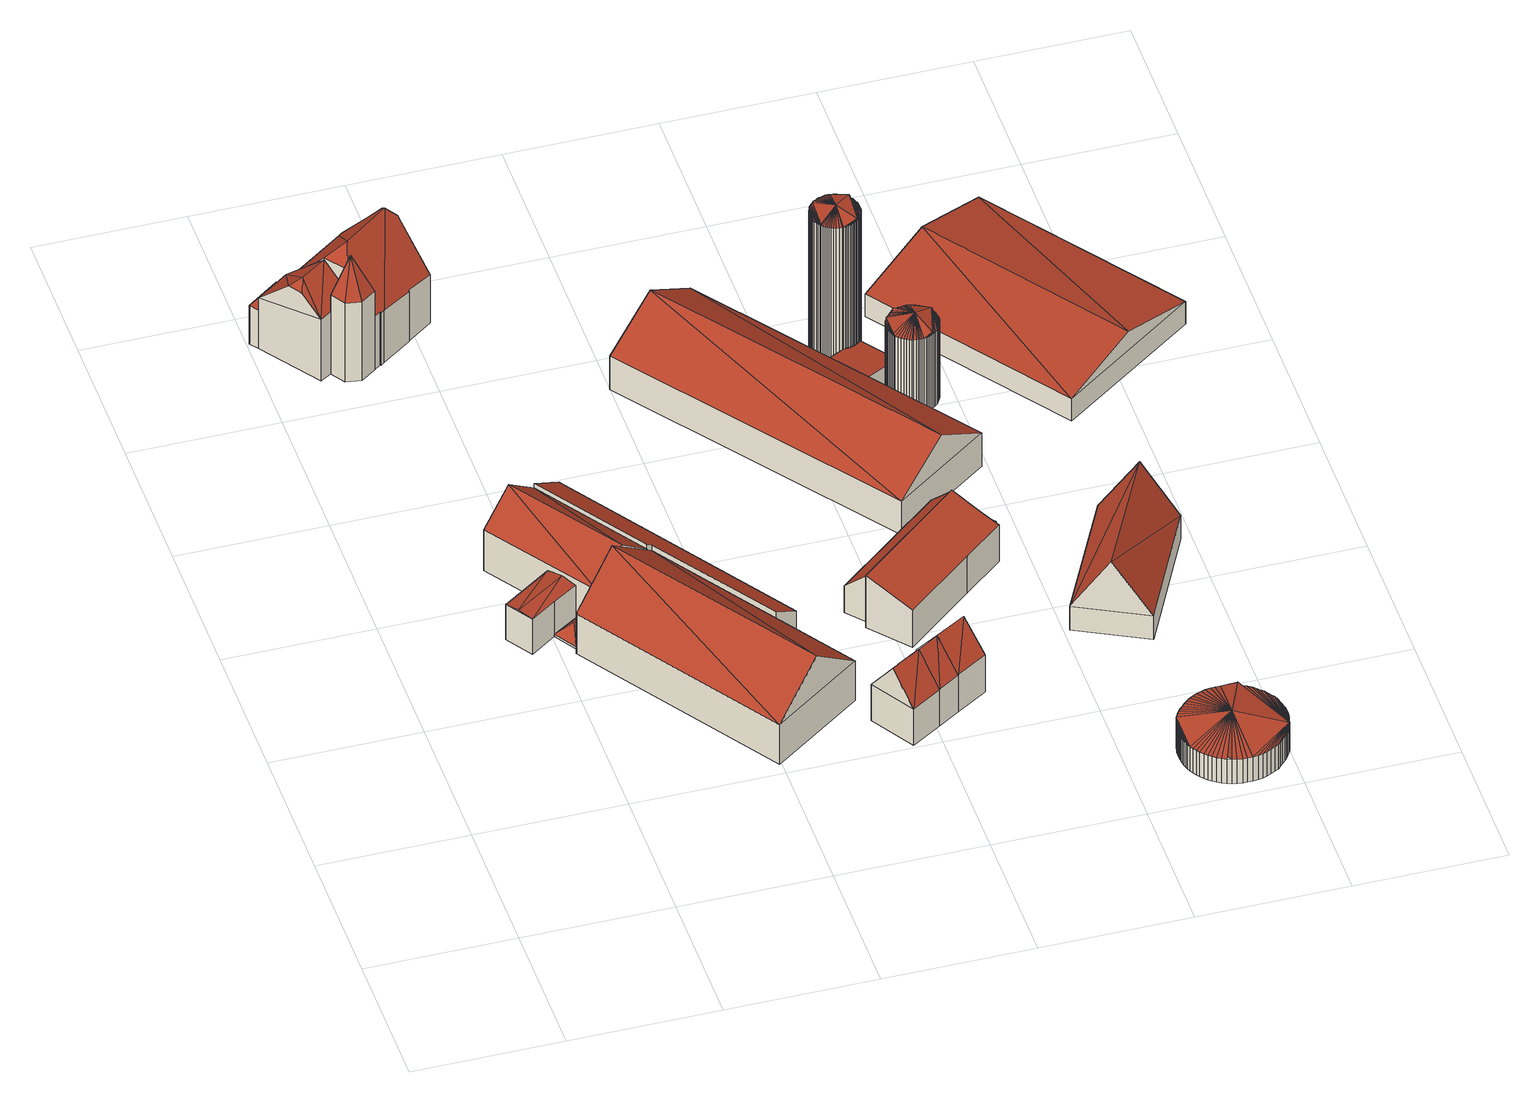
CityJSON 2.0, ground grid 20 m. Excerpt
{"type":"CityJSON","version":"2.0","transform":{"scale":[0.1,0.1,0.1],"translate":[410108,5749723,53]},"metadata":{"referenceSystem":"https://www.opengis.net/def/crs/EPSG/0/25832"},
"CityObjects":{
"building1":{"type":"Building","attributes":{"Gemeindeschluessel":"05570040","Geometrietyp2DReferenz":"3000","function":"31001_2700"},"children":["building1-1","building1-2"]},
"building1-1":{"type":"BuildingPart","attributes":{"roofType":"5000","measuredHeight":2.14},"parents":["building1"],"geometry":[{"type":"Solid","lod":"2","boundaries":[[[[0,1,2,3]],[[4,5,1,0]],[[6,7,5,4]],[[6,4,8]],[[8,4,0,9]],[[0,3,9]],[[9,3,6,8]],[[1,5,7,2]],[[7,6,3,2]]]],"semantics":{"surfaces":[{"type":"WallSurface"},{"type":"RoofSurface"},{"type":"GroundSurface"},{"type":"ClosureSurface"}],"values":[[0,0,0,1,1,1,1,2,3]]}}]},
"building1-2":{"type":"BuildingPart","attributes":{"roofType":"3100","measuredHeight":6.03},"parents":["building1"],"geometry":[{"type":"Solid","lod":"2","boundaries":[[[[10,3,2,11,12]],[[13,14,7,6,15]],[[16,17,14,13]],[[12,11,17,16]],[[12,18,19]],[[12,16,18]],[[15,10,19,13]],[[18,13,19]],[[19,10,12]],[[18,16,13]],[[2,7,14,17,11]],[[3,10,15,6]],[[7,2,3,6]]]],"semantics":{"surfaces":[{"type":"WallSurface"},{"type":"RoofSurface"},{"type":"GroundSurface"},{"type":"ClosureSurface"}],"values":[[0,0,0,0,1,1,1,1,0,0,2,0,3]]}}]},
"building2":{"type":"Building","attributes":{"Gemeindeschluessel":"05570040","Geometrietyp2DReferenz":"3000","function":"31001_2700","roofType":"5000","measuredHeight":10.54},"geometry":[{"type":"Solid","lod":"2","boundaries":[[[[20,21,22,23]],[[24,25,21,20]],[[26,1,25,24]],[[23,22,1,26]],[[26,27,28]],[[28,23,26]],[[27,24,20]],[[20,28,27]],[[23,28,20]],[[24,27,26]],[[21,25,1,22]]]],"semantics":{"surfaces":[{"type":"WallSurface"},{"type":"RoofSurface"},{"type":"GroundSurface"}],"values":[[0,0,0,0,1,1,1,1,0,0,2]]}}]},
"building3":{"type":"Building","attributes":{"Gemeindeschluessel":"05570040","Geometrietyp2DReferenz":"3000","function":"31001_1000"},"address":[{"country":"Germany","locality":"Sendenhorst","thoroughfareNumber":"31","thoroughfareName":"Rummler"}],"children":["building3-1","building3-2","building3-3","building3-4","building3-5"]},
"building3-1":{"type":"BuildingPart","attributes":{"roofType":"9999","measuredHeight":13.75},"parents":["building3"],"geometry":[{"type":"Solid","lod":"2","boundaries":[[[[29,30,31,32,33]],[[33,34,35,29]],[[34,36,35]],[[33,37,38,39,40]],[[33,40,36]],[[36,34,33]],[[36,40,41,42]],[[35,36,42]],[[42,29,35]],[[43,32,31,44,45,46,47]],[[43,37,33,32]],[[47,38,37,43]],[[30,29,42,48,49]],[[44,31,30,49]],[[42,50,48]],[[46,51,38,47]],[[45,52,51,46]],[[44,49,48,50,52,45]],[[50,42,41]],[[38,51,39]],[[39,51,52,40]],[[52,50,41,40]]]],"semantics":{"surfaces":[{"type":"WallSurface"},{"type":"RoofSurface"},{"type":"GroundSurface"},{"type":"ClosureSurface"}],"values":[[0,0,1,1,1,1,1,1,1,2,0,3,0,3,0,3,3,3,0,0,3,3]]}}]},
"building3-2":{"type":"BuildingPart","attributes":{"roofType":"1000","measuredHeight":6.29},"parents":["building3"],"geometry":[{"type":"Solid","lod":"2","boundaries":[[[[53,54,55,56]],[[49,44,54,53]],[[56,55,31,30]],[[49,53,56,30]],[[54,44,31,55]],[[44,49,30,31]]]],"semantics":{"surfaces":[{"type":"WallSurface"},{"type":"RoofSurface"},{"type":"GroundSurface"},{"type":"ClosureSurface"}],"values":[[0,0,0,1,2,3]]}}]},
"building3-3":{"type":"BuildingPart","attributes":{"roofType":"1000","measuredHeight":4.79},"parents":["building3"],"geometry":[{"type":"Solid","lod":"2","boundaries":[[[[57,58,59,60]],[[61,62,63,64]],[[65,66,62,61]],[[60,59,66,65]],[[61,64,67,68,57,60,65]],[[58,69,70,63,62,66,59]],[[70,67,64,63]],[[69,68,67,70]],[[58,57,68,69]]]],"semantics":{"surfaces":[{"type":"WallSurface"},{"type":"RoofSurface"},{"type":"GroundSurface"},{"type":"ClosureSurface"}],"values":[[0,0,0,0,1,2,3,3,3]]}}]},
"building3-4":{"type":"BuildingPart","attributes":{"roofType":"4000","measuredHeight":17.99},"parents":["building3"],"geometry":[{"type":"Solid","lod":"2","boundaries":[[[[71,72,73,74,75]],[[76,77,72,71]],[[78,37,43,77,76]],[[75,79,71]],[[71,79,76]],[[76,79,78]],[[78,79,80]],[[81,80,79,75]],[[47,73,72,77,43]],[[37,78,80,38]],[[43,37,38,47]],[[74,81,75]],[[38,80,81,74,73,47]]]],"semantics":{"surfaces":[{"type":"WallSurface"},{"type":"RoofSurface"},{"type":"GroundSurface"},{"type":"ClosureSurface"}],"values":[[0,0,0,1,1,1,1,1,2,0,3,0,3]]}}]},
"building3-5":{"type":"BuildingPart","attributes":{"roofType":"3300","measuredHeight":16.21},"parents":["building3"],"geometry":[{"type":"Solid","lod":"2","boundaries":[[[[82,63,83,84]],[[64,63,82]],[[58,57,85]],[[86,87,58,85]],[[88,89,87,86]],[[90,91,89,88]],[[92,93,91,90]],[[94,95,93,92]],[[96,97,95,94]],[[74,73,97,96]],[[98,99,44,48]],[[84,83,99,98]],[[100,101,102]],[[103,104,105]],[[81,74,96,94,92,104,101,100]],[[90,88,86,85,105,104,92]],[[82,84,98,101,104,103]],[[48,50,41,102,101,98]],[[63,70,69,58,87,89,91,93,95,97,73,47,46,45,44,99,83]],[[64,82,103,67]],[[63,64,67,70]],[[67,103,105,68]],[[70,67,68,69]],[[57,68,105,85]],[[68,57,58,69]],[[38,80,81,100,39,51]],[[47,38,51,46]],[[73,74,81,80,38,47]],[[39,100,102,40]],[[46,51,52,45]],[[51,39,40,52]],[[40,102,41]],[[52,50,48,44,45]],[[52,40,41,50]]]],"semantics":{"surfaces":[{"type":"WallSurface"},{"type":"RoofSurface"},{"type":"GroundSurface"},{"type":"ClosureSurface"}],"values":[[0,0,0,0,0,0,0,0,0,0,0,0,1,1,1,1,1,1,2,0,3,0,3,0,3,0,3,3,0,3,3,0,3,3]]}}]},
"building4":{"type":"Building","attributes":{"Gemeindeschluessel":"05570040","Geometrietyp2DReferenz":"3000","function":"31001_2700","roofType":"5000","measuredHeight":12.55},"geometry":[{"type":"Solid","lod":"2","boundaries":[[[[106,107,108,109]],[[110,111,107,106]],[[112,113,111,110]],[[109,108,113,112]],[[114,110,106]],[[106,115,114]],[[112,114,115]],[[115,109,112]],[[110,114,112]],[[109,115,106]],[[107,111,113,108]]]],"semantics":{"surfaces":[{"type":"WallSurface"},{"type":"RoofSurface"},{"type":"GroundSurface"}],"values":[[0,0,0,0,1,1,1,1,0,0,2]]}}]},
"building5":{"type":"Building","attributes":{"Gemeindeschluessel":"05570040","Geometrietyp2DReferenz":"3000","function":"51009_1610","roofType":"2100","measuredHeight":7.2},"geometry":[{"type":"Solid","lod":"2","boundaries":[[[[116,117,118,119]],[[120,121,117,116]],[[122,123,121,120]],[[124,125,123,122]],[[126,127,125,124]],[[119,118,127,126]],[[124,122,120,116,119,126]],[[117,121,123,125,127,118]]]],"semantics":{"surfaces":[{"type":"WallSurface"},{"type":"RoofSurface"},{"type":"GroundSurface"}],"values":[[0,0,0,0,0,0,1,2]]}}]},
"building6":{"type":"Building","attributes":{"Gemeindeschluessel":"05570040","Geometrietyp2DReferenz":"3000","function":"31001_2700"},"children":["building6-1","building6-2","building6-3"]},
"building6-1":{"type":"BuildingPart","attributes":{"roofType":"3100","measuredHeight":10.37},"parents":["building6"],"geometry":[{"type":"Solid","lod":"2","boundaries":[[[[128,129,130,131,132]],[[133,134,135,136,137]],[[138,139,140,128]],[[128,132,141,138]],[[139,138,142,133]],[[133,137,143,139]],[[129,136,135,130]],[[129,128,137,136]],[[134,133,132,131]],[[130,135,134,131]],[[140,143,137,128]],[[140,139,143]],[[141,132,133,142,138]]]],"semantics":{"surfaces":[{"type":"WallSurface"},{"type":"RoofSurface"},{"type":"GroundSurface"},{"type":"ClosureSurface"}],"values":[[0,0,1,1,1,1,2,3,0,3,3,3,3]]}}]},
"building6-2":{"type":"BuildingPart","attributes":{"roofType":"3100","measuredHeight":10.41},"parents":["building6"],"geometry":[{"type":"Solid","lod":"2","boundaries":[[[[144,145,129,128,146]],[[147,148,145,144]],[[143,137,136,148,147]],[[144,149,147]],[[150,149,144]],[[144,146,150]],[[149,150,143]],[[143,147,149]],[[145,148,136,129]],[[146,128,140]],[[129,136,137,128]],[[140,128,137,143]],[[146,140,139,143,150]],[[143,139,140]]]],"semantics":{"surfaces":[{"type":"WallSurface"},{"type":"RoofSurface"},{"type":"GroundSurface"},{"type":"ClosureSurface"}],"values":[[0,0,0,0,1,1,1,1,2,0,3,3,0,3]]}}]},
"building6-3":{"type":"BuildingPart","attributes":{"roofType":"3100","measuredHeight":10.41},"parents":["building6"],"geometry":[{"type":"Solid","lod":"2","boundaries":[[[[131,130,151,152]],[[153,154,135,134]],[[152,151,154,153]],[[153,155,152]],[[155,156,141,132,131]],[[131,152,155]],[[156,155,153]],[[153,134,133,142,156]],[[130,135,154,151]],[[130,131,134,135]],[[132,133,134,131]],[[156,142,138,141]],[[141,138,142,133,132]]]],"semantics":{"surfaces":[{"type":"WallSurface"},{"type":"RoofSurface"},{"type":"GroundSurface"},{"type":"ClosureSurface"}],"values":[[0,0,0,0,1,1,1,1,2,3,0,0,3]]}}]},
"building7":{"type":"Building","attributes":{"Gemeindeschluessel":"05570040","Geometrietyp2DReferenz":"3000","function":"51009_1610","roofType":"2100","measuredHeight":7.33},"geometry":[{"type":"Solid","lod":"2","boundaries":[[[[157,158,159,160]],[[161,162,158,157]],[[163,164,162,161]],[[160,159,164,163]],[[161,157,160,163]],[[158,162,164,159]]]],"semantics":{"surfaces":[{"type":"WallSurface"},{"type":"RoofSurface"},{"type":"GroundSurface"}],"values":[[0,0,0,0,1,2]]}}]},
"building8":{"type":"Building","attributes":{"Gemeindeschluessel":"05570040","Geometrietyp2DReferenz":"3000","function":"31001_2700","roofType":"2100","measuredHeight":8.42},"geometry":[{"type":"Solid","lod":"2","boundaries":[[[[165,166,167,168]],[[169,170,166,165]],[[171,172,170,169]],[[173,174,172,171]],[[175,176,174,173]],[[168,167,176,175]],[[173,171,169,165,168,175]],[[166,170,172,174,176,167]]]],"semantics":{"surfaces":[{"type":"WallSurface"},{"type":"RoofSurface"},{"type":"GroundSurface"}],"values":[[0,0,0,0,0,0,1,2]]}}]},
"building9":{"type":"Building","attributes":{"Gemeindeschluessel":"05570040","Geometrietyp2DReferenz":"3000","function":"31001_2700","roofType":"3100","measuredHeight":10.62},"geometry":[{"type":"Solid","lod":"2","boundaries":[[[[177,178,179,180]],[[181,182,178,177]],[[183,184,182,181]],[[180,179,184,183]],[[177,185,181]],[[183,186,180]],[[185,177,180]],[[180,186,185]],[[181,185,186]],[[186,183,181]],[[178,182,184,179]]]],"semantics":{"surfaces":[{"type":"WallSurface"},{"type":"RoofSurface"},{"type":"GroundSurface"}],"values":[[0,0,0,0,0,0,1,1,1,1,2]]}}]},
"building10":{"type":"Building","attributes":{"Gemeindeschluessel":"05570040","Geometrietyp2DReferenz":"3000","function":"51009_1610","roofType":"2100","measuredHeight":3.73},"geometry":[{"type":"Solid","lod":"2","boundaries":[[[[187,188,189,190]],[[191,192,188,187]],[[193,194,192,191]],[[190,189,194,193]],[[191,187,190,193]],[[188,192,194,189]]]],"semantics":{"surfaces":[{"type":"WallSurface"},{"type":"RoofSurface"},{"type":"GroundSurface"}],"values":[[0,0,0,0,1,2]]}}]},
"building11":{"type":"Building","attributes":{"Gemeindeschluessel":"05570040","Geometrietyp2DReferenz":"3000","function":"51009_1610","roofType":"2100","measuredHeight":4.69},"geometry":[{"type":"Solid","lod":"2","boundaries":[[[[195,196,197,198]],[[199,200,196,195]],[[201,202,200,199]],[[203,204,202,201]],[[205,206,204,203]],[[207,208,206,205]],[[209,210,208,207]],[[211,212,210,209]],[[213,214,212,211]],[[215,216,214,213]],[[217,218,216,215]],[[219,220,218,217]],[[221,222,220,219]],[[223,224,222,221]],[[225,226,224,223]],[[227,228,226,225]],[[229,230,228,227]],[[231,232,230,229]],[[233,234,232,231]],[[235,236,234,233]],[[237,238,236,235]],[[239,240,238,237]],[[241,242,240,239]],[[198,197,242,241]],[[239,237,235,233,231,229,227,225,223,221,219,217,215,213,211,209,207,205,203,201,199,195,198,241]],[[196,200,202,204,206,208,210,212,214,216,218,220,222,224,226,228,230,232,234,236,238,240,242,197]]]],"semantics":{"surfaces":[{"type":"WallSurface"},{"type":"RoofSurface"},{"type":"GroundSurface"}],"values":[[0,0,0,0,0,0,0,0,0,0,0,0,0,0,0,0,0,0,0,0,0,0,0,0,1,2]]}}]},
"building12":{"type":"Building","attributes":{"Gemeindeschluessel":"05570040","Geometrietyp2DReferenz":"3000","function":"51003_1201","roofType":"5000","measuredHeight":24.72},"geometry":[{"type":"Solid","lod":"2","boundaries":[[[[243,244,245,246]],[[247,248,244,243]],[[249,250,248,247]],[[251,252,250,249]],[[253,254,252,251]],[[255,256,254,253]],[[257,258,256,255]],[[259,260,258,257]],[[261,262,260,259]],[[263,264,262,261]],[[265,266,264,263]],[[267,268,266,265]],[[269,270,268,267]],[[271,272,270,269]],[[273,274,272,271]],[[275,276,274,273]],[[277,278,276,275]],[[279,280,278,277]],[[281,282,280,279]],[[283,284,282,281]],[[285,286,284,283]],[[287,288,286,285]],[[289,290,288,287]],[[291,292,290,289]],[[293,294,292,291]],[[295,296,294,293]],[[297,298,296,295]],[[299,300,298,297]],[[301,302,300,299]],[[303,304,302,301]],[[305,306,304,303]],[[307,308,306,305]],[[309,310,308,307]],[[311,312,310,309]],[[313,314,312,311]],[[315,316,314,313]],[[317,318,316,315]],[[319,320,318,317]],[[321,322,320,319]],[[323,238,322,321]],[[324,236,238,323]],[[325,234,236,324]],[[326,232,234,325]],[[327,230,232,326]],[[328,228,230,327]],[[329,226,228,328]],[[330,224,226,329]],[[331,222,224,330]],[[332,220,222,331]],[[333,218,220,332]],[[334,216,218,333]],[[335,214,216,334]],[[336,337,214,335]],[[338,339,337,336]],[[340,341,339,338]],[[342,343,341,340]],[[344,345,343,342]],[[346,347,345,344]],[[348,349,347,346]],[[350,351,349,348]],[[352,353,351,350]],[[354,355,353,352]],[[356,357,355,354]],[[358,359,357,356]],[[360,361,359,358]],[[362,363,361,360]],[[364,365,363,362]],[[366,367,365,364]],[[368,369,367,366]],[[246,245,369,368]],[[313,311,309]],[[313,309,307]],[[315,313,307]],[[315,307,305]],[[315,305,303]],[[317,315,303]],[[317,303,301]],[[319,317,301]],[[319,301,299]],[[321,319,299]],[[321,299,297]],[[323,321,297]],[[323,297,295]],[[324,323,295]],[[324,295,370]],[[325,324,370]],[[326,325,370]],[[371,326,370]],[[370,372,371]],[[328,327,371]],[[329,328,371]],[[330,329,371]],[[331,330,371]],[[332,331,371]],[[333,332,371]],[[334,333,371]],[[335,334,371]],[[335,371,372]],[[336,335,372]],[[338,336,372]],[[340,338,372]],[[342,340,372]],[[344,342,372]],[[346,344,372]],[[348,346,372]],[[350,348,372]],[[352,350,372]],[[354,352,372]],[[372,373,354]],[[372,374,259]],[[373,372,259]],[[373,259,257]],[[356,373,257]],[[356,257,255]],[[358,356,255]],[[358,255,253]],[[360,358,253]],[[360,253,251]],[[362,360,251]],[[362,251,249]],[[364,362,249]],[[364,249,247]],[[366,364,247]],[[368,366,247]],[[368,247,243]],[[243,246,368]],[[370,293,291]],[[370,291,289]],[[370,289,287]],[[370,287,285]],[[370,285,283]],[[370,283,281]],[[370,281,279]],[[372,370,279]],[[372,279,277]],[[372,277,275]],[[372,275,273]],[[372,273,271]],[[372,271,269]],[[372,269,267]],[[372,267,265]],[[372,265,263]],[[372,263,261]],[[261,374,372]],[[259,374,261]],[[326,371,327]],[[354,373,356]],[[293,370,295]],[[244,248,250,252,254,256,258,260,262,264,266,268,270,272,274,276,278,280,282,284,286,288,290,292,294,296,298,300,302,304,306,308,310,312,314,316,318,320,322,238,236,234,232,230,228,226,224,222,220,218,216,214,337,339,341,343,345,347,349,351,353,355,357,359,361,363,365,367,369,245]]]],"semantics":{"surfaces":[{"type":"WallSurface"},{"type":"RoofSurface"},{"type":"GroundSurface"}],"values":[[0,0,0,0,0,0,0,0,0,0,0,0,0,0,0,0,0,0,0,0,0,0,0,0,0,0,0,0,0,0,0,0,0,0,0,0,0,0,0,0,0,0,0,0,0,0,0,0,0,0,0,0,0,0,0,0,0,0,0,0,0,0,0,0,0,0,0,0,0,0,1,1,1,1,1,1,1,1,1,1,1,1,1,1,1,1,1,1,1,1,1,1,1,1,1,1,1,1,1,1,1,1,1,1,1,1,1,1,1,1,1,1,1,1,1,1,1,1,1,1,1,1,1,1,1,1,1,1,1,1,1,1,1,1,1,1,1,1,1,1,1,1,1,1,0,0,0,0,2]]}}]},
"building13":{"type":"Building","attributes":{"Gemeindeschluessel":"05570040","Geometrietyp2DReferenz":"3000","function":"51003_1201","roofType":"5000","measuredHeight":5.84},"geometry":[{"type":"Solid","lod":"2","boundaries":[[[[375,376,377,378]],[[379,380,376,375]],[[381,382,380,379]],[[383,384,382,381]],[[385,386,384,383]],[[387,388,386,385]],[[389,390,388,387]],[[391,392,390,389]],[[393,394,392,391]],[[395,396,394,393]],[[397,398,396,395]],[[399,400,398,397]],[[401,402,400,399]],[[403,404,402,401]],[[405,406,404,403]],[[407,408,406,405]],[[409,410,408,407]],[[411,412,410,409]],[[413,414,412,411]],[[415,416,414,413]],[[417,418,416,415]],[[419,420,418,417]],[[421,422,420,419]],[[423,424,422,421]],[[425,426,424,423]],[[427,428,426,425]],[[429,430,428,427]],[[431,432,430,429]],[[433,434,432,431]],[[435,436,434,433]],[[437,438,436,435]],[[439,440,438,437]],[[441,442,440,439]],[[443,444,442,441]],[[445,446,444,443]],[[447,448,446,445]],[[449,450,448,447]],[[451,452,450,449]],[[453,454,452,451]],[[455,456,454,453]],[[457,458,456,455]],[[459,460,458,457]],[[461,462,460,459]],[[463,464,462,461]],[[465,466,464,463]],[[467,468,466,465]],[[469,470,468,467]],[[471,472,470,469]],[[473,474,472,471]],[[475,476,474,473]],[[477,478,476,475]],[[479,480,478,477]],[[481,482,480,479]],[[483,484,482,481]],[[485,486,484,483]],[[487,488,486,485]],[[489,490,488,487]],[[491,492,490,489]],[[493,494,492,491]],[[495,496,494,493]],[[497,498,496,495]],[[499,500,498,497]],[[501,502,500,499]],[[503,504,502,501]],[[505,506,504,503]],[[507,508,506,505]],[[509,510,508,507]],[[511,512,510,509]],[[513,514,512,511]],[[515,516,514,513]],[[517,518,516,515]],[[519,520,518,517]],[[521,522,520,519]],[[523,524,522,521]],[[525,526,524,523]],[[527,528,526,525]],[[529,530,528,527]],[[531,532,530,529]],[[533,534,532,531]],[[535,536,534,533]],[[537,538,536,535]],[[539,540,538,537]],[[541,542,540,539]],[[378,377,542,541]],[[509,543,544]],[[511,509,544]],[[513,511,544]],[[515,513,544]],[[517,515,544]],[[519,517,544]],[[521,519,544]],[[523,521,544]],[[525,523,544]],[[527,525,544]],[[527,544,545]],[[529,527,545]],[[529,545,389]],[[531,529,389]],[[531,389,387]],[[533,531,387]],[[533,387,385]],[[535,533,385]],[[535,385,383]],[[537,535,383]],[[537,383,381]],[[539,537,381]],[[539,381,379]],[[541,539,379]],[[541,379,375]],[[375,378,541]],[[546,425,423]],[[546,423,421]],[[546,421,419]],[[544,546,419]],[[544,419,417]],[[544,417,415]],[[544,415,413]],[[544,413,411]],[[544,411,409]],[[544,409,407]],[[544,407,405]],[[544,405,403]],[[544,403,401]],[[544,401,399]],[[544,399,397]],[[544,397,395]],[[544,395,393]],[[544,393,391]],[[391,545,544]],[[461,459,457]],[[463,461,457]],[[463,457,455]],[[465,463,455]],[[465,455,453]],[[467,465,453]],[[467,453,451]],[[469,467,451]],[[469,451,449]],[[471,469,449]],[[471,449,447]],[[547,471,447]],[[547,447,445]],[[547,445,443]],[[547,443,441]],[[547,441,439]],[[547,439,437]],[[547,437,435]],[[547,435,433]],[[547,433,431]],[[547,431,429]],[[547,429,427]],[[547,427,546]],[[546,544,547]],[[475,473,547]],[[477,475,547]],[[479,477,547]],[[481,479,547]],[[483,481,547]],[[485,483,547]],[[487,485,547]],[[489,487,547]],[[491,489,547]],[[493,491,547]],[[495,493,547]],[[497,495,547]],[[499,497,547]],[[499,547,544]],[[501,499,544]],[[503,501,544]],[[505,503,544]],[[507,505,544]],[[544,543,507]],[[425,546,427]],[[471,547,473]],[[389,545,391]],[[507,543,509]],[[376,380,382,384,386,388,390,392,394,396,398,400,402,404,406,408,410,412,414,416,418,420,422,424,426,428,430,432,434,436,438,440,442,444,446,448,450,452,454,456,458,460,462,464,466,468,470,472,474,476,478,480,482,484,486,488,490,492,494,496,498,500,502,504,506,508,510,512,514,516,518,520,522,524,526,528,530,532,534,536,538,540,542,377]]]],"semantics":{"surfaces":[{"type":"WallSurface"},{"type":"RoofSurface"},{"type":"GroundSurface"}],"values":[[0,0,0,0,0,0,0,0,0,0,0,0,0,0,0,0,0,0,0,0,0,0,0,0,0,0,0,0,0,0,0,0,0,0,0,0,0,0,0,0,0,0,0,0,0,0,0,0,0,0,0,0,0,0,0,0,0,0,0,0,0,0,0,0,0,0,0,0,0,0,0,0,0,0,0,0,0,0,0,0,0,0,0,0,1,1,1,1,1,1,1,1,1,1,1,1,1,1,1,1,1,1,1,1,1,1,1,1,1,1,1,1,1,1,1,1,1,1,1,1,1,1,1,1,1,1,1,1,1,1,1,1,1,1,1,1,1,1,1,1,1,1,1,1,1,1,1,1,1,1,1,1,1,1,1,1,1,1,1,1,1,1,1,1,1,1,1,1,1,1,1,1,0,0,0,0,2]]}}]},
"building14":{"type":"Building","attributes":{"Gemeindeschluessel":"05570040","Geometrietyp2DReferenz":"3000","function":"51003_1201","roofType":"5000","measuredHeight":13.57},"geometry":[{"type":"Solid","lod":"2","boundaries":[[[[548,549,550,551]],[[552,553,549,548]],[[554,555,553,552]],[[556,557,555,554]],[[558,559,557,556]],[[560,561,559,558]],[[562,563,561,560]],[[564,565,563,562]],[[566,567,565,564]],[[568,569,567,566]],[[570,571,569,568]],[[572,573,571,570]],[[574,575,573,572]],[[576,208,575,574]],[[577,206,208,576]],[[578,204,206,577]],[[579,202,204,578]],[[580,200,202,579]],[[581,196,200,580]],[[582,197,196,581]],[[583,242,197,582]],[[584,240,242,583]],[[585,586,240,584]],[[587,588,586,585]],[[589,590,588,587]],[[591,592,590,589]],[[593,594,592,591]],[[595,596,594,593]],[[597,598,596,595]],[[599,600,598,597]],[[601,602,600,599]],[[603,604,602,601]],[[605,606,604,603]],[[607,608,606,605]],[[609,610,608,607]],[[611,612,610,609]],[[613,614,612,611]],[[615,616,614,613]],[[617,618,616,615]],[[619,620,618,617]],[[621,622,620,619]],[[623,624,622,621]],[[625,626,624,623]],[[627,628,626,625]],[[629,630,628,627]],[[631,632,630,629]],[[633,634,632,631]],[[635,636,634,633]],[[637,638,636,635]],[[639,640,638,637]],[[641,642,640,639]],[[643,644,642,641]],[[645,646,644,643]],[[647,648,646,645]],[[649,650,648,647]],[[651,652,650,649]],[[653,654,652,651]],[[655,656,654,653]],[[657,658,656,655]],[[659,660,658,657]],[[661,662,660,659]],[[663,664,662,661]],[[665,666,664,663]],[[667,668,666,665]],[[669,670,668,667]],[[671,672,670,669]],[[673,674,672,671]],[[675,676,674,673]],[[677,678,676,675]],[[679,680,678,677]],[[551,550,680,679]],[[629,627,625]],[[629,625,623]],[[631,629,623]],[[631,623,621]],[[633,631,621]],[[633,621,619]],[[633,619,617]],[[635,633,617]],[[635,617,681]],[[637,635,681]],[[639,637,681]],[[641,639,681]],[[643,641,681]],[[645,643,681]],[[682,645,681]],[[681,683,682]],[[649,647,682]],[[651,649,682]],[[653,651,682]],[[655,653,682]],[[655,682,683]],[[657,655,683]],[[659,657,683]],[[661,659,683]],[[663,661,683]],[[665,663,683]],[[667,665,683]],[[669,667,683]],[[671,669,683]],[[673,671,683]],[[675,673,683]],[[677,675,683]],[[679,677,683]],[[683,684,679]],[[683,685,581]],[[683,581,580]],[[683,580,579]],[[683,579,578]],[[683,578,577]],[[683,577,576]],[[683,576,574]],[[684,683,574]],[[551,684,574]],[[551,574,572]],[[548,551,572]],[[548,572,570]],[[552,548,570]],[[552,570,568]],[[554,552,568]],[[554,568,566]],[[556,554,566]],[[556,566,564]],[[558,556,564]],[[558,564,562]],[[562,560,558]],[[681,615,613]],[[681,613,611]],[[681,611,609]],[[681,609,607]],[[681,607,605]],[[681,605,603]],[[681,603,601]],[[681,601,599]],[[681,599,597]],[[683,681,597]],[[683,597,595]],[[683,595,593]],[[683,593,591]],[[683,591,589]],[[683,589,587]],[[683,587,585]],[[683,585,584]],[[683,584,583]],[[683,583,582]],[[582,685,683]],[[581,685,582]],[[645,682,647]],[[679,684,551]],[[615,681,617]],[[549,553,555,557,559,561,563,565,567,569,571,573,575,208,206,204,202,200,196,197,242,240,586,588,590,592,594,596,598,600,602,604,606,608,610,612,614,616,618,620,622,624,626,628,630,632,634,636,638,640,642,644,646,648,650,652,654,656,658,660,662,664,666,668,670,672,674,676,678,680,550]]]],"semantics":{"surfaces":[{"type":"WallSurface"},{"type":"RoofSurface"},{"type":"GroundSurface"}],"values":[[0,0,0,0,0,0,0,0,0,0,0,0,0,0,0,0,0,0,0,0,0,0,0,0,0,0,0,0,0,0,0,0,0,0,0,0,0,0,0,0,0,0,0,0,0,0,0,0,0,0,0,0,0,0,0,0,0,0,0,0,0,0,0,0,0,0,0,0,0,0,0,1,1,1,1,1,1,1,1,1,1,1,1,1,1,1,1,1,1,1,1,1,1,1,1,1,1,1,1,1,1,1,1,1,1,1,1,1,1,1,1,1,1,1,1,1,1,1,1,1,1,1,1,1,1,1,1,1,1,1,1,1,1,1,1,1,1,1,1,1,1,1,1,1,1,1,0,0,0,0,2]]}}]},
"building15":{"type":"Building","attributes":{"Gemeindeschluessel":"05570040","Geometrietyp2DReferenz":"3000","function":"31001_2700","roofType":"3100","measuredHeight":11.69},"geometry":[{"type":"Solid","lod":"2","boundaries":[[[[686,687,688,689]],[[690,691,687,686]],[[692,693,691,690]],[[689,688,693,692]],[[686,694,690]],[[692,695,689]],[[689,695,694]],[[694,686,689]],[[695,692,690]],[[690,694,695]],[[687,691,693,688]]]],"semantics":{"surfaces":[{"type":"WallSurface"},{"type":"RoofSurface"},{"type":"GroundSurface"}],"values":[[0,0,0,0,0,0,1,1,1,1,2]]}}]},
"building16":{"type":"Building","attributes":{"Gemeindeschluessel":"05570040","Geometrietyp2DReferenz":"3000","function":"31001_2700","roofType":"3100","measuredHeight":6.6},"geometry":[{"type":"Solid","lod":"2","boundaries":[[[[696,697,698,699]],[[700,701,697,696]],[[702,703,701,700]],[[699,698,703,702]],[[696,704,700]],[[702,705,699]],[[704,696,699]],[[699,705,704]],[[700,704,705]],[[705,702,700]],[[697,701,703,698]]]],"semantics":{"surfaces":[{"type":"WallSurface"},{"type":"RoofSurface"},{"type":"GroundSurface"}],"values":[[0,0,0,0,0,0,1,1,1,1,2]]}}]}
},
"vertices":[
[253,508,20],[253,508,17],[234,537,17],[234,537,20],[219,485,20],[219,485,17],[200,515,20],[200,515,17],[224,510,38],[229,513,38],
[234,537,73],[209,573,17],[209,573,73],[165,491,73],[165,491,17],[200,515,73],[142,527,73],[142,527,17],[153,509,77],[222,555,77],
[234,714,83],[234,714,17],[153,657,17],[153,657,83],[333,566,83],[333,566,17],[253,508,83],[293,537,123],[193,685,123],
[8,1128,102],[8,1128,82],[8,1128,20],[64,1048,20],[64,1048,120],[47,1072,146],[35,1090,146],[52,1088,157],[79,1058,120],[110,1080,120],[108,1083,123],[87,1112,157],[80,1121,147],[53,1160,102],[79,1058,20],[53,1160,20],[87,1112,20],[108,1083,20],[110,1080,20],[53,1160,92],[53,1160,82],[59,1151,104],[108,1083,120],[87,1112,113],
[44,1172,82],[44,1172,20],[0,1140,20],[0,1140,82],
[194,1153,67],[194,1153,20],[208,1163,20],[208,1163,67],[166,1193,67],[166,1193,20],[165,1193,20],[165,1193,67],[180,1203,67],[180,1203,20],[179,1173,67],[193,1154,67],[193,1154,20],[179,1173,20],
[112,1035,147],[112,1035,20],[132,1049,20],[132,1049,106],[132,1049,147],[91,1038,147],[91,1038,20],[79,1058,147],[106,1064,199],[110,1080,147],[114,1075,147],
[165,1193,138],[143,1225,20],[143,1225,92],[194,1153,164],[222,1113,98],[222,1113,20],[188,1089,102],[188,1089,20],[188,1088,100],[188,1088,20],[147,1059,104],[147,1059,20],[142,1055,104],[142,1055,20],[141,1056,106],[141,1056,20],[139,1222,92],[139,1222,20],[108,1083,160],[115,1109,182],[87,1112,160],[179,1173,167],[177,1155,182],[193,1154,167],
[341,571,74],[341,571,10],[219,485,10],[219,485,74],[519,303,74],[519,303,10],[397,216,74],[397,216,10],[456,257,136],[277,526,136],
[234,714,90],[234,714,18],[333,566,18],[333,566,90],[274,742,59],[274,742,18],[482,429,59],[482,429,18],[450,408,83],[450,408,18],[341,571,83],[341,571,18],
[596,301,73],[596,301,14],[567,283,14],[567,283,72],[567,283,73],[603,224,73],[603,224,72],[603,224,14],[632,242,14],[632,242,73],[585,253,117],[614,271,117],[597,300,74],[578,264,101],[592,242,101],[632,242,74],
[637,325,74],[637,325,14],[596,301,74],[674,268,74],[674,268,14],[655,296,118],[614,271,118],
[526,258,14],[526,258,72],[562,198,72],[562,198,14],[544,228,118],[585,253,118],
[551,455,61],[551,455,18],[571,431,18],[571,431,91],[698,575,63],[698,575,18],[717,553,91],[717,553,18],
[571,431,93],[571,431,9],[615,379,9],[615,379,68],[717,553,93],[717,553,9],[742,523,79],[742,523,9],[762,501,68],[762,501,9],[708,456,68],[708,456,9],
[790,668,71],[790,668,17],[527,1028,17],[527,1028,71],[660,574,71],[660,574,17],[397,935,71],[397,935,17],[725,621,123],[462,981,123],
[743,576,36],[743,576,11],[717,553,11],[717,553,48],[771,544,36],[771,544,11],[744,521,48],[744,521,11],
[728,842,58],[728,842,20],[731,843,20],[731,843,58],[726,840,58],[726,840,20],[725,839,59],[725,839,20],[723,837,59],[723,837,20],[721,835,60],[721,835,20],[720,834,60],[720,834,20],[687,810,67],[687,810,20],[651,858,67],[651,858,20],[677,877,61],[677,877,20],[680,877,61],[680,877,20],[682,878,61],[682,878,20],[684,878,60],[684,878,20],[687,879,60],[687,879,20],[689,880,60],[689,880,20],[691,881,59],[691,881,20],[693,882,59],[693,882,20],[695,884,58],[695,884,20],[697,885,58],[697,885,20],[699,887,58],[699,887,20],[700,889,57],[700,889,20],[702,891,57],[702,891,20],[735,845,57],[735,845,20],[733,844,57],[733,844,20],
[644,910,257],[644,910,20],[644,909,20],[644,909,257],[644,914,257],[644,914,20],[645,918,257],[645,918,20],[647,922,257],[647,922,20],[648,925,257],[648,925,20],[650,928,257],[650,928,20],[652,930,257],[652,930,20],[654,932,257],[654,932,20],[656,934,257],[656,934,20],[658,935,257],[658,935,20],[660,936,257],[660,936,20],[662,938,257],[662,938,20],[664,939,257],[664,939,20],[667,939,257],[667,939,20],[670,940,257],[670,940,20],[673,941,257],[673,941,20],[676,941,257],[676,941,20],[679,940,257],[679,940,20],[683,940,257],[683,940,20],[687,939,257],[687,939,20],[691,937,257],[691,937,20],[692,936,257],[692,936,20],[694,935,257],[694,935,20],[697,933,257],[697,933,20],[699,930,257],[699,930,20],[701,928,257],[701,928,20],[703,925,257],[703,925,20],[704,923,257],[704,923,20],[705,920,257],[705,920,20],[706,918,257],[706,918,20],[707,916,257],[707,916,20],[707,913,257],[707,913,20],[707,911,257],[707,911,20],[707,908,257],[707,908,20],[707,905,257],[707,905,20],[707,902,257],[707,902,20],[706,899,257],[706,899,20],[705,896,257],[705,896,20],[703,892,257],[703,892,20],[702,891,257],[700,889,257],[699,887,257],[697,885,257],[695,884,257],[693,882,257],[691,881,257],[689,880,257],[687,879,257],[684,878,257],[682,878,257],[680,877,257],[677,877,257],[676,877,257],[676,877,20],[672,877,257],[672,877,20],[668,878,257],[668,878,20],[665,879,257],[665,879,20],[662,880,257],[662,880,20],[660,881,257],[660,881,20],[658,883,257],[658,883,20],[656,884,257],[656,884,20],[654,886,257],[654,886,20],[652,888,257],[652,888,20],[651,889,257],[651,889,20],[649,892,257],[649,892,20],[648,894,257],[648,894,20],[646,897,257],[646,897,20],[645,900,257],[645,900,20],[644,903,257],[644,903,20],[644,907,257],[644,907,20],[700,930,260],[697,885,260],[677,909,267],[652,888,259],[655,933,259],
[863,79,60],[863,79,21],[863,77,21],[863,77,60],[863,82,60],[863,82,21],[863,86,60],[863,86,21],[864,90,60],[864,90,21],[865,94,60],[865,94,21],[866,98,60],[866,98,21],[867,102,60],[867,102,21],[869,106,60],[869,106,21],[871,111,60],[871,111,21],[874,115,60],[874,115,21],[877,119,60],[877,119,21],[881,123,60],[881,123,21],[885,127,60],[885,127,21],[889,131,60],[889,131,21],[894,135,60],[894,135,21],[899,138,60],[899,138,21],[905,141,60],[905,141,21],[911,143,60],[911,143,21],[917,145,60],[917,145,21],[924,146,60],[924,146,21],[930,146,60],[930,146,21],[937,146,60],[937,146,21],[944,145,60],[944,145,21],[950,144,60],[950,144,21],[956,142,60],[956,142,21],[962,139,60],[962,139,21],[968,136,60],[968,136,21],[973,133,60],[973,133,21],[977,129,60],[977,129,21],[981,125,60],[981,125,21],[985,121,60],[985,121,21],[988,117,60],[988,117,21],[991,112,60],[991,112,21],[994,108,60],[994,108,21],[996,104,60],[996,104,21],[997,100,60],[997,100,21],[998,96,60],[998,96,21],[999,92,60],[999,92,21],[1000,88,60],[1000,88,21],[1001,84,60],[1001,84,21],[1001,80,60],[1001,80,21],[1001,77,60],[1001,77,21],[1001,74,60],[1001,74,21],[1001,70,60],[1001,70,21],[1000,66,60],[1000,66,21],[999,62,60],[999,62,21],[998,58,60],[998,58,21],[997,54,60],[997,54,21],[996,50,60],[996,50,21],[994,46,60],[994,46,21],[991,41,60],[991,41,21],[988,37,60],[988,37,21],[985,33,60],[985,33,21],[981,29,60],[981,29,21],[977,25,60],[977,25,21],[973,21,60],[973,21,21],[968,18,60],[968,18,21],[962,15,60],[962,15,21],[956,12,60],[956,12,21],[950,10,60],[950,10,21],[944,9,60],[944,9,21],[937,8,60],[937,8,21],[930,8,60],[930,8,21],[924,8,60],[924,8,21],[917,9,60],[917,9,21],[911,11,60],[911,11,21],[905,13,60],[905,13,21],[899,16,60],[899,16,21],[894,19,60],[894,19,21],[889,23,60],[889,23,21],[885,26,60],[885,26,21],[881,30,60],[881,30,21],[877,35,60],[877,35,21],[874,39,60],[874,39,21],[871,43,60],[871,43,21],[869,48,60],[869,48,21],[867,52,60],[867,52,21],[866,56,60],[866,56,21],[865,60,60],[865,60,21],[864,64,60],[864,64,21],[863,68,60],[863,68,21],[863,72,60],[863,72,21],[863,75,60],[863,75,21],[906,13,64],[931,77,79],[867,102,64],[957,141,65],[996,51,65],
[716,799,139],[716,799,20],[717,797,20],[717,797,139],[715,802,139],[715,802,20],[714,805,139],[714,805,20],[713,808,139],[713,808,20],[713,811,139],[713,811,20],[713,814,139],[713,814,20],[713,816,139],[713,816,20],[713,818,139],[713,818,20],[714,821,139],[714,821,20],[714,824,139],[714,824,20],[715,826,139],[715,826,20],[717,829,139],[717,829,20],[718,832,139],[718,832,20],[720,834,139],[721,835,139],[723,837,139],[725,839,139],[726,840,139],[728,842,139],[731,843,139],[733,844,139],[735,845,139],[738,846,139],[738,846,20],[740,846,139],[740,846,20],[743,847,139],[743,847,20],[745,847,139],[745,847,20],[746,847,139],[746,847,20],[748,847,139],[748,847,20],[752,846,139],[752,846,20],[756,845,139],[756,845,20],[759,844,139],[759,844,20],[763,842,139],[763,842,20],[765,840,139],[765,840,20],[768,838,139],[768,838,20],[770,836,139],[770,836,20],[772,834,139],[772,834,20],[773,832,139],[773,832,20],[774,830,139],[774,830,20],[776,828,139],[776,828,20],[777,826,139],[777,826,20],[778,823,139],[778,823,20],[778,820,139],[778,820,20],[779,817,139],[779,817,20],[779,814,139],[779,814,20],[779,810,139],[779,810,20],[778,807,139],[778,807,20],[777,803,139],[777,803,20],[775,799,139],[775,799,20],[774,797,139],[774,797,20],[773,795,139],[773,795,20],[771,792,139],[771,792,20],[768,789,139],[768,789,20],[765,787,139],[765,787,20],[762,785,139],[762,785,20],[759,784,139],[759,784,20],[756,782,139],[756,782,20],[754,782,139],[754,782,20],[751,781,139],[751,781,20],[748,781,139],[748,781,20],[746,781,139],[746,781,20],[744,781,139],[744,781,20],[741,781,139],[741,781,20],[738,782,139],[738,782,20],[736,782,139],[736,782,20],[733,784,139],[733,784,20],[730,785,139],[730,785,20],[727,787,139],[727,787,20],[724,789,139],[724,789,20],[721,792,139],[721,792,20],[718,795,139],[718,795,20],[775,829,143],[763,785,143],[749,813,155],[717,797,142],[730,843,142],
[899,303,52],[899,303,14],[984,472,14],[984,472,52],[806,349,52],[806,349,14],[893,519,52],[893,519,14],[852,326,131],[939,495,131],
[1105,853,50],[1105,853,14],[920,1112,14],[920,1112,50],[920,720,50],[920,720,14],[735,979,50],[735,979,14],[1013,787,80],[828,1046,80]
]}
